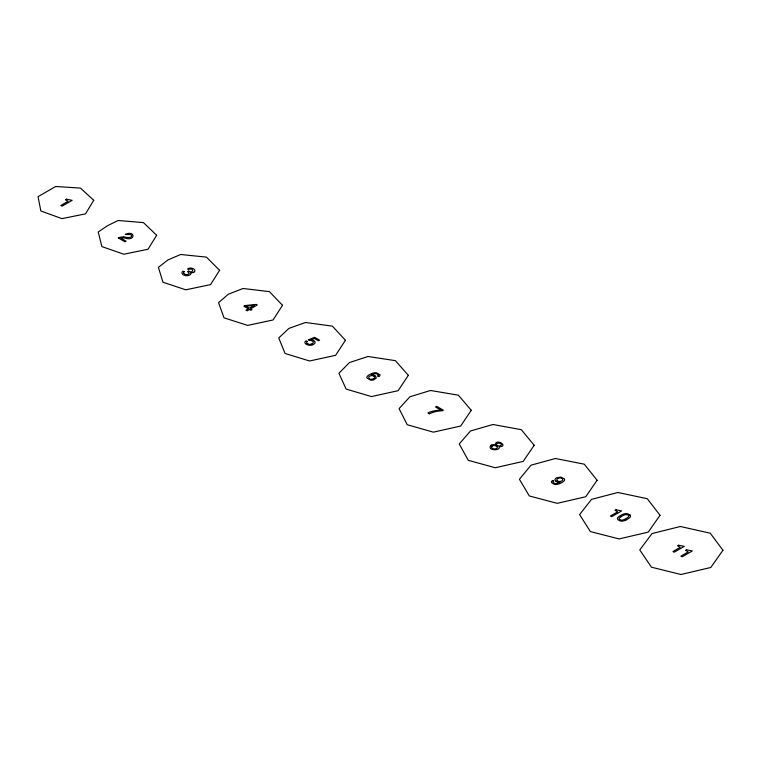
<?xml version="1.0" encoding="UTF-8"?>
<svg xmlns="http://www.w3.org/2000/svg" width="761" height="761" viewBox="0 0 761 761"><rect width="100%" height="100%" fill="white"/><g stroke="black" fill="none" stroke-linecap="round" stroke-linejoin="round"><path stroke-width="1.14" d="M183.42 272.885L185.085 274.464L188.005 274.502L189.289 273.332L187.558 271.572L188.519 270.973M564.51 480.115L564.148 480.752A7.696 4.442 0 0 1 563.482 481.437C560.343 483.91 555.054 486.146 551.782 482.75A4.1 2.369 0 0 1 551.478 482.132A3.101 1.788 0 0 1 551.525 481.504L552.467 480.467L553.666 481.161M492.338 446.022L491.682 446.574A2.293 1.322 0 0 0 491.511 447.021L491.52 447.183A2.854 1.646 0 0 0 491.701 447.649L492.12 448.086A4.243 2.445 0 0 0 492.652 448.429A2.854 1.646 0 0 0 496.705 448.4A2.825 1.627 0 0 0 496.324 446.165A2.93 1.693 0 0 0 492.224 445.936M193.827 272.172C196.319 271.106 194.036 268.5 192.2 268.319C190.24 267.111 185.113 269.594 189.156 269.27C194.502 267.53 193.066 274.198 188.776 271.135M491.121 445.252C486.155 450.655 500.709 451.244 499.254 446.774C509.499 446.365 495.459 437.803 495.373 444.824A3.748 2.169 0 0 0 491.092 445.233M626.113 519.944L628.405 518.622A9.522 5.498 0 0 0 630.184 517.071A4.043 2.34 0 0 0 630.479 516.224A3.738 2.159 0 0 0 630.156 515.34M372.614 374.345L372.519 374.393A14.021 8.095 0 0 0 371.349 374.954L372.424 374.926A3.301 1.903 0 0 1 373.404 375.021A4.081 2.359 0 0 1 374.317 375.278L374.745 375.458A5.66 3.263 0 0 1 375.496 375.886L376.353 377.989L373.67 379.882A4.366 2.521 0 0 1 372.034 380.186A4.014 2.312 0 0 1 370.674 380.129L366.954 378.027A4.404 2.54 0 0 1 367.059 376.752A6.82 3.938 0 0 1 368.134 375.573A16.124 9.313 0 0 1 371.815 373.499L372.395 373.299A7.334 4.233 0 0 1 374.136 372.861A4.813 2.778 0 0 1 376.467 372.823L379.901 374.716A3.253 1.874 0 0 1 379.977 375.506L378.959 376.695L377.76 376.001M123.805 237.052C126.345 237.156 129.427 238.402 131.596 236.528C132.699 233.237 127.039 235.159 125.232 234.369C135.639 229.793 135.591 241.751 124.89 238.069A8.076 4.661 0 0 0 122.074 237.889A2.759 1.589 0 0 0 120.875 238.193L126.088 241.199L125.013 241.817L118.383 237.993M440.923 410.122L435.501 406.992L436.662 406.317L443.359 410.179L442.293 410.797A20.147 11.634 0 0 0 429.385 413.86M307.349 341.527L306.131 340.823A3.995 2.302 0 0 0 304.914 342.621A5.042 2.911 0 0 0 306.493 344.353M429.233 413.756L427.844 412.957A20.737 11.976 0 0 1 440.923 410.179M555.749 481.152L556.405 481.599A3.691 2.131 0 0 0 560.106 482.141L560.106 482.17A14.925 8.618 0 0 1 558.441 482.969L556.215 483.549A2.492 1.446 0 0 1 554.398 483.311M629.965 515.111L629.242 514.55A7.039 4.062 0 0 0 628.662 514.227L627.492 513.799A3.767 2.178 0 0 0 625.961 513.608A4.043 2.34 0 0 0 624.496 513.789A9.522 5.498 0 0 0 621.813 514.817L619.511 516.129A9.408 5.432 0 0 0 617.732 517.68A4.081 2.359 0 0 0 617.447 518.526A3.729 2.15 0 0 0 617.98 519.63L618.703 520.191A7.429 4.29 0 0 0 619.283 520.514L620.063 520.838A3.824 2.207 0 0 0 620.643 520.99A3.672 2.121 0 0 0 621.965 521.142A4.081 2.359 0 0 0 623.43 520.962A9.408 5.432 0 0 0 626.094 519.934M629.956 515.007A4.043 2.34 0 0 1 630.156 515.245M554.141 483.159A2.597 1.503 0 0 1 553.532 481.104M564.51 480.115A4.005 2.312 0 0 0 564.586 479.535A3.567 2.064 0 0 0 564.253 478.755L560.724 477.071L556.586 477.841A6.059 3.501 0 0 0 555.33 478.859A4.081 2.359 0 0 0 555.73 481.152M562.17 478.621A3.111 1.798 0 0 1 561.694 480.971A3.111 1.798 0 0 1 557.594 481.009M562.255 478.583A3.738 2.159 0 0 0 561.751 478.298L561.342 478.136A2.207 1.275 0 0 0 560.914 478.032A2.416 1.398 0 0 0 559.782 477.984A3.206 1.845 0 0 0 558.688 478.222A5.184 2.996 0 0 0 557.689 478.679A3.025 1.741 0 0 0 556.966 480.552A2.549 1.474 0 0 0 557.556 481.038M375.972 373.689A2.587 1.493 0 0 1 377.856 376.039M372.671 374.383A5.241 3.025 0 0 1 375.972 373.594M374.098 376.315A3.187 1.836 0 0 0 372.823 375.734A2.797 1.617 0 0 0 370.559 375.829C367.259 376.257 368.819 379.901 371.549 379.225A3.415 1.979 0 0 0 373.603 378.626A4.499 2.597 0 0 0 374.393 378.055A2.711 1.57 0 0 0 374.098 376.267M312.276 343.706A3.31 1.912 0 0 0 312.124 340.89L311.915 340.852A2.882 1.665 0 0 0 310.897 340.548A4.271 2.464 0 0 0 309.375 340.471L308.376 339.834L314.607 337.332L319.63 340.234L318.555 340.852L314.455 338.483L310.983 339.891A2.74 1.579 0 0 1 312.21 340.024L312.381 340.062A4.547 2.625 0 0 1 313.608 340.557A5.356 3.092 0 0 1 314.674 341.423M312.143 343.639A3.396 1.96 0 0 1 308.576 344.314M308.624 344.21A3.234 1.864 0 0 1 307.653 343.82M307.672 343.81A2.977 1.722 0 0 1 307.235 341.47M306.474 344.362A7.172 4.138 0 0 0 306.921 344.609L308.31 345.104A4.499 2.597 0 0 0 311.934 345.085A5.137 2.968 0 0 0 313.408 344.476L314.445 343.706A4.737 2.74 0 0 0 314.769 343.316A4.224 2.435 0 0 0 314.702 341.413M183.372 272.885A3.567 2.064 0 0 1 184.466 271.658C181.013 269.575 181.204 275.311 184.447 275.273C186.578 276.062 189.755 275.958 190.954 273.741A3.063 1.769 0 0 0 190.402 272.552L190.459 272.524A3.215 1.855 0 0 0 193.884 272.21M118.355 237.974A6.859 3.957 0 0 1 123.824 236.966M93.736 200.295L85.498 213.879L61.964 218.635L40.847 210.978L38.05 196.671L55.686 186.483L80.466 188.1L93.736 200.295M156.661 235.292L148.024 249.237L123.862 254.222L101.898 246.602L98.226 231.991L107.387 225.779L118.155 220.49L143.449 222.612L156.661 235.292M219.587 270.288L210.559 284.604L185.76 289.817L162.959 282.217L158.393 267.32L167.896 259.977L180.614 254.488L206.431 257.123L219.587 270.288M282.502 305.285L273.085 319.962L247.667 325.404L224.019 317.841L218.569 302.64L228.414 294.174L243.082 288.486L269.404 291.634L282.502 305.285M345.427 340.281L335.611 355.32L309.565 360.99L285.071 353.465L278.745 337.97L288.933 328.372L305.551 322.493L332.386 326.146L345.427 340.281M408.343 375.287L398.136 390.678L371.463 396.576L346.131 389.08L338.911 373.29L349.442 362.569L368.01 356.49L395.368 360.657L408.343 375.287M471.268 410.284L460.662 426.036L433.37 432.162L407.192 424.705L399.087 408.619L409.96 396.766L430.479 390.488L458.341 395.168L471.268 410.284M534.184 445.28L523.188 461.394L495.268 467.749L468.243 460.319L459.264 443.939L470.479 430.973L492.947 424.495L521.323 429.68L534.184 445.28M597.109 480.277L585.713 496.762L557.166 503.335L529.304 495.944L519.43 479.268L530.997 465.171L555.416 458.493L584.305 464.191L597.109 480.277M660.025 515.283L648.239 532.12L619.073 538.931L590.365 531.568L579.606 514.588L591.506 499.368L617.875 492.491L647.278 498.702L660.025 515.283M722.95 550.279L710.764 567.478L680.971 574.517L651.426 567.183L639.782 549.918L652.025 533.566L680.344 526.498L710.26 533.214L722.95 550.279M620.843 516.824L620.681 516.928A7.553 4.357 0 0 0 619.587 517.813A3.539 2.045 0 0 0 619.159 518.774A1.874 1.084 0 0 0 619.283 519.126L620.919 520.077A1.874 1.084 0 0 0 621.547 520.144A3.539 2.045 0 0 0 623.192 519.896A7.553 4.357 0 0 0 624.733 519.268L626.731 518.146A10.207 5.898 0 0 0 628.348 516.928A2.92 1.684 0 0 0 628.7 515.654A2.007 1.161 0 0 0 628.491 515.425L628.225 515.197A3.386 1.96 0 0 0 627.739 514.912L627.473 514.807A2.083 1.199 0 0 0 626.931 514.664A2.92 1.684 0 0 0 624.752 514.855A9.693 5.603 0 0 0 622.726 515.72L620.843 516.824M66.426 199.201L65.456 199.763L68.09 201.285L60.804 205.489L62.022 206.193L72.19 200.324L66.426 199.201M245.08 305.551L243.9 306.236L248.362 308.804L245.974 310.184L247.125 310.84L249.503 309.47L250.883 310.26L251.958 309.641L250.578 308.852L257.285 304.98L256.314 304.41L245.08 305.551M254.402 305.313L249.437 308.186L246.022 306.217L254.402 305.313M615.991 509.803L615.031 510.355L617.628 511.858L610.455 515.996L611.654 516.69L621.661 510.907L615.991 509.803M678.574 545.228L677.604 545.789L680.239 547.321L672.962 551.516L674.179 552.22L684.339 546.36L678.574 545.228M686.546 549.832L685.575 550.393L688.21 551.915L680.933 556.12L682.151 556.824L692.31 550.954L686.612 549.87M497.608 445.765A2.464 1.427 0 0 0 501.385 444.614A2.464 1.427 0 0 0 497.78 443.302A2.464 1.427 0 0 0 497.608 445.765"/></g></svg>
